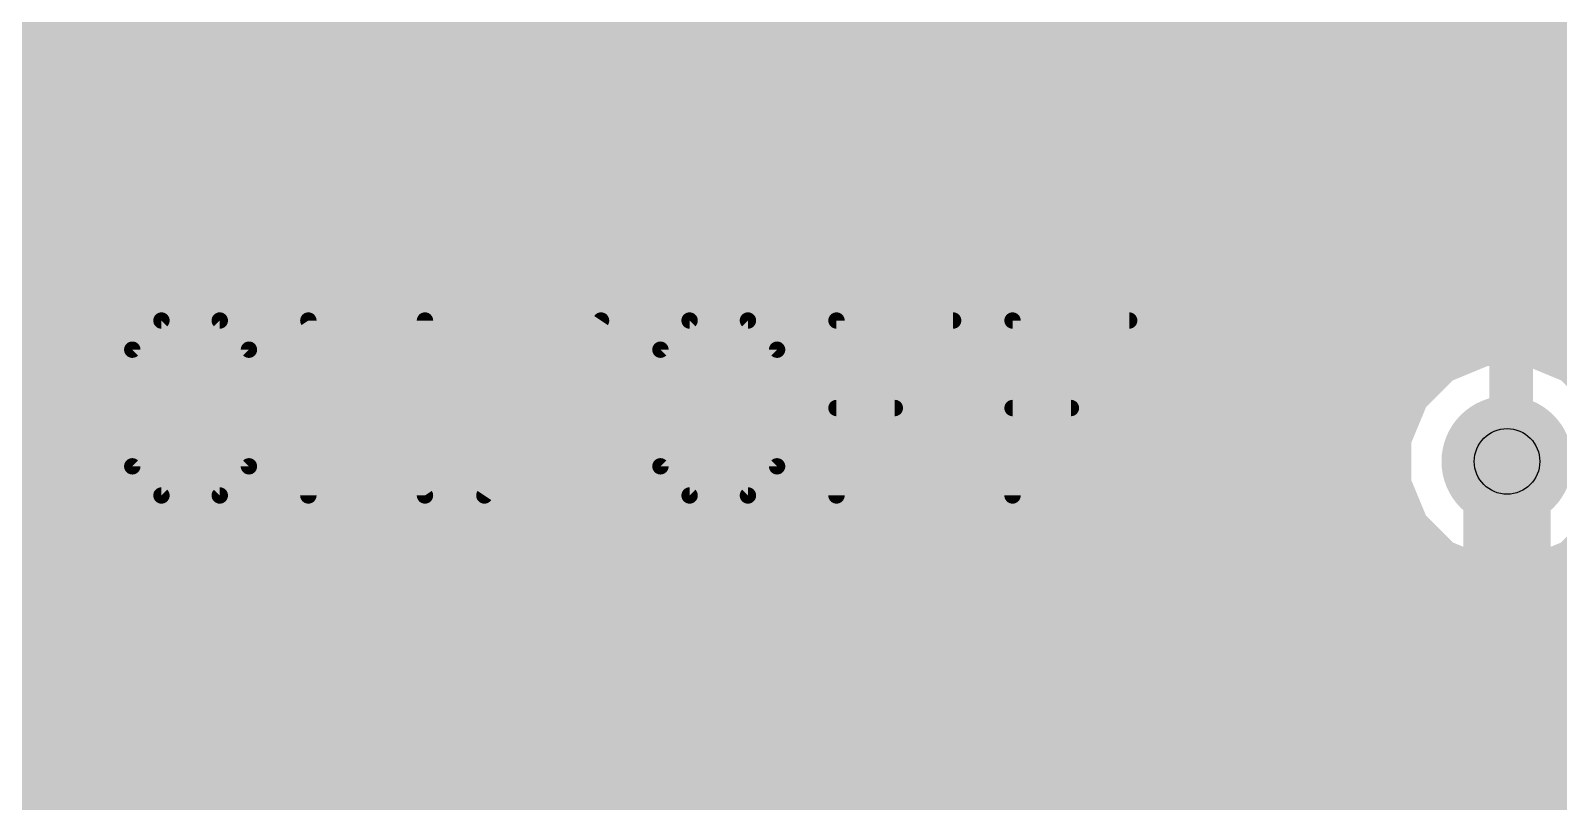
# Model space of a CAD drawing. Extents: x 0 to 10.8, y 0 to 6.1.
# Drawn here: x 0.804 to 1.364, y 3.556 to 3.838 of the extents above; entities that cross this region are included whole.
import ezdxf

# ---------------------------------------------------------------- set-up
doc = ezdxf.new("R2010")
doc.units = 0
for name, color, linetype in [('1', 22, 'CONTINUOUS'), ('116', 253, 'CONTINUOUS'), ('16', 175, 'CONTINUOUS'), ('18', 82, 'CONTINUOUS'), ('25', 253, 'CONTINUOUS'), ('29', 253, 'CONTINUOUS'), ('30', 253, 'CONTINUOUS'), ('44', 253, 'CONTINUOUS')]:
    doc.layers.add(name, color=color, linetype=linetype)

# ---------------------------------------------------------------- blocks, each defined once
blk = doc.blocks.new('ROUNDV')
at = {"const_width": 0.5}
blk.add_lwpolyline([(0, -0.25, 1), (0, 0.25, 1), (0, -0.25)], format="xyb", dxfattribs=at)

msp = doc.modelspace()

# ---------------------------------------------------------------- linework, layer by layer
at = {"layer": '1'}
for points, const_width in [([(1.315457, 4.080972), (1.315457, 3.711264)], 0.016), ([(1.346457, 3.68), (1.346457, 4.074807)], 0.016), ([(0.83, 3.45), (0.83, 3.955)], 0.032), ([(0.868996, 3.503665), (0.868996, 3.898283)], 0.016), ([(0.868996, 3.84), (1.315457, 3.84)], 0.016), ([(0.868996, 3.824), (1.315457, 3.824)], 0.016), ([(0.868996, 3.808), (1.315457, 3.808)], 0.016), ([(0.868996, 3.792), (1.315457, 3.792)], 0.016), ([(0.868996, 3.776), (1.315457, 3.776)], 0.016), ([(0.868996, 3.76), (1.315457, 3.76)], 0.016), ([(0.868996, 3.744), (1.315457, 3.744)], 0.016), ([(0.868996, 3.728), (1.315457, 3.728)], 0.016), ([(0.868996, 3.712), (1.315457, 3.712)], 0.016), ([(1.315457, 3.711264), (1.308547, 3.704354)], 0.016), ([(1.308547, 3.704354), (1.302, 3.688551)], 0.016), ([(0.868996, 3.696), (1.305087, 3.696)], 0.016), ([(1.302, 3.688551), (1.302, 3.671445)], 0.016), ([(1.345, 3.68), (1.346457, 3.68)], 0.032), ([(0.868996, 3.68), (1.302, 3.68)], 0.016), ([(1.346457, 3.68), (1.346457, 3.677169)], 0.016), ([(1.302, 3.671445), (1.308547, 3.655642)], 0.016), ([(0.868996, 3.664), (1.305083, 3.664)], 0.016), ([(1.308547, 3.655642), (1.320642, 3.643547)], 0.016), ([(1.369354, 3.643547), (1.381449, 3.655642)], 0.016), ([(0.868996, 3.648), (1.316189, 3.648)], 0.016), ([(1.320642, 3.643547), (1.336445, 3.637)], 0.016), ([(1.353551, 3.637), (1.369354, 3.643547)], 0.016), ([(1.336445, 3.637), (1.353551, 3.637)], 0.016), ([(0.868996, 3.632), (1.979, 3.632)], 0.016), ([(0.868996, 3.616), (1.979, 3.616)], 0.016), ([(0.868996, 3.6), (1.979, 3.6)], 0.016), ([(0.868996, 3.584), (1.979, 3.584)], 0.016), ([(0.868996, 3.568), (1.972091, 3.568)], 0.016), ([(0.868996, 3.552), (1.964, 3.552)], 0.016)]:
    msp.add_lwpolyline(points, dxfattribs=dict(at, const_width=const_width))
for points, const_width in [([(0.868996, 3.844, 1), (0.868996, 3.836)], 0.008), ([(1.315457, 3.836, 1), (1.315457, 3.844)], 0.008), ([(0.868996, 3.828, 1), (0.868996, 3.82)], 0.008), ([(1.315457, 3.82, 1), (1.315457, 3.828)], 0.008), ([(0.868996, 3.812, 1), (0.868996, 3.804)], 0.008), ([(1.315457, 3.804, 1), (1.315457, 3.812)], 0.008), ([(0.868996, 3.796, 1), (0.868996, 3.788)], 0.008), ([(1.315457, 3.788, 1), (1.315457, 3.796)], 0.008), ([(0.868996, 3.78, 1), (0.868996, 3.772)], 0.008), ([(1.315457, 3.772, 1), (1.315457, 3.78)], 0.008), ([(0.868996, 3.764, 1), (0.868996, 3.756)], 0.008), ([(1.315457, 3.756, 1), (1.315457, 3.764)], 0.008), ([(0.868996, 3.748, 1), (0.868996, 3.74)], 0.008), ([(1.315457, 3.74, 1), (1.315457, 3.748)], 0.008), ([(0.868996, 3.732, 1), (0.868996, 3.724)], 0.008), ([(1.315457, 3.724, 1), (1.315457, 3.732)], 0.008), ([(0.868996, 3.716, 1), (0.868996, 3.708)], 0.008), ([(1.315457, 3.708, 1), (1.315457, 3.716)], 0.008), ([(1.311457, 3.711264, 1), (1.319457, 3.711264)], 0.008), ([(1.318285, 3.708435, 1), (1.312628, 3.714092)], 0.008), ([(1.305719, 3.707183, 1), (1.311376, 3.701526)], 0.008), ([(1.312243, 3.702823, 1), (1.304852, 3.705885)], 0.008), ([(0.868996, 3.7, 1), (0.868996, 3.692)], 0.008), ([(1.305087, 3.692, 1), (1.305087, 3.7)], 0.008), ([(1.306, 3.688551, 1), (1.298, 3.688551)], 0.008), ([(1.298305, 3.690082, 1), (1.305695, 3.68702)], 0.008), ([(1.345, 3.688, 1), (1.345, 3.672)], 0.016), ([(1.346457, 3.672, 1), (1.346457, 3.688)], 0.016), ([(0.868996, 3.684, 1), (0.868996, 3.676)], 0.008), ([(1.302, 3.676, 1), (1.302, 3.684)], 0.008), ([(1.350457, 3.68, 1), (1.342457, 3.68)], 0.008), ([(1.342457, 3.68, 1), (1.350457, 3.68)], 0.008), ([(1.342457, 3.677169, 1), (1.350457, 3.677169)], 0.008), ([(1.305695, 3.672976, 1), (1.298305, 3.669914)], 0.008), ([(1.298, 3.671445, 1), (1.306, 3.671445)], 0.008), ([(0.868996, 3.668, 1), (0.868996, 3.66)], 0.008), ([(1.305083, 3.66, 1), (1.305083, 3.668)], 0.008), ([(1.311376, 3.65847, 1), (1.305719, 3.652813)], 0.008), ([(1.304852, 3.654111, 1), (1.312243, 3.657173)], 0.008), ([(0.868996, 3.652, 1), (0.868996, 3.644)], 0.008), ([(1.316189, 3.644, 1), (1.316189, 3.652)], 0.008), ([(1.322173, 3.647243, 1), (1.319111, 3.639852)], 0.008), ([(1.317813, 3.640719, 1), (1.32347, 3.646376)], 0.008), ([(1.366526, 3.646376, 1), (1.372183, 3.640719)], 0.008), ([(1.336445, 3.641, 1), (1.336445, 3.633)], 0.008), ([(1.334914, 3.633305, 1), (1.337976, 3.640695)], 0.008), ([(1.35202, 3.640695, 1), (1.355082, 3.633305)], 0.008), ([(1.353551, 3.633, 1), (1.353551, 3.641)], 0.008), ([(0.868996, 3.636, 1), (0.868996, 3.628)], 0.008), ([(0.868996, 3.62, 1), (0.868996, 3.612)], 0.008), ([(0.868996, 3.604, 1), (0.868996, 3.596)], 0.008), ([(0.868996, 3.588, 1), (0.868996, 3.58)], 0.008), ([(0.868996, 3.572, 1), (0.868996, 3.564)], 0.008), ([(0.868996, 3.556, 1), (0.868996, 3.548)], 0.008)]:
    msp.add_lwpolyline(points, format="xyb", dxfattribs=dict(at, const_width=const_width))
at = {"layer": '116', "const_width": 0.008071}
msp.add_lwpolyline([(1.345, 3.670079, 1), (1.345, 3.689921, 1), (1.345, 3.670079)], format="xyb", dxfattribs=at)
at = {"layer": '16'}
for points, const_width in [([(0.052874, 3.84), (1.56485, 3.84)], 0.016), ([(0.05287, 3.824), (1.54885, 3.824)], 0.016), ([(0.052866, 3.808), (1.53285, 3.808)], 0.016), ([(0.052866, 3.792), (1.51685, 3.792)], 0.016), ([(0.052862, 3.776), (1.50085, 3.776)], 0.016), ([(0.052858, 3.76), (1.48485, 3.76)], 0.016), ([(0.052854, 3.744), (1.46885, 3.744)], 0.016), ([(0.052854, 3.728), (1.45285, 3.728)], 0.016), ([(1.336445, 3.722996), (1.320642, 3.716449)], 0.016), ([(1.353551, 3.722996), (1.336445, 3.722996)], 0.016), ([(1.369354, 3.716449), (1.353551, 3.722996)], 0.016), ([(0.05285, 3.712), (1.316193, 3.712)], 0.016), ([(1.320642, 3.716449), (1.308547, 3.704354)], 0.016), ([(1.381449, 3.704354), (1.369354, 3.716449)], 0.016), ([(1.308547, 3.704354), (1.302, 3.688551)], 0.016), ([(0.052846, 3.696), (1.305087, 3.696)], 0.016), ([(1.302, 3.688551), (1.302, 3.671445)], 0.016), ([(1.345, 3.62), (1.345, 3.68)], 0.032), ([(0.052846, 3.68), (1.302, 3.68)], 0.016), ([(1.302, 3.671445), (1.306, 3.661791)], 0.016), ([(0.052843, 3.664), (1.305083, 3.664)], 0.016), ([(1.306, 3.661791), (1.306, 3.627756)], 0.016), ([(0.052839, 3.648), (1.306, 3.648)], 0.016), ([(0.052839, 3.632), (1.306, 3.632)], 0.016), ([(1.345, 2.795), (1.345, 3.62)], 0.032), ([(1.345, 3.62), (1.4, 3.62)], 0.032), ([(1.306, 3.627756), (1.306, 3.61224)], 0.016), ([(0.052835, 3.616), (1.306, 3.616)], 0.016), ([(1.306, 3.61224), (1.306, 2.802756)], 0.016), ([(0.052831, 3.6), (1.306, 3.6)], 0.016), ([(0.052827, 3.584), (1.306, 3.584)], 0.016), ([(0.052827, 3.568), (1.306, 3.568)], 0.016), ([(0.052823, 3.552), (1.306, 3.552)], 0.016)]:
    msp.add_lwpolyline(points, dxfattribs=dict(at, const_width=const_width))
for points, const_width in [([(1.336445, 3.726996, 1), (1.336445, 3.718996)], 0.008), ([(1.337976, 3.719301, 1), (1.334914, 3.726691)], 0.008), ([(1.355082, 3.726691, 1), (1.35202, 3.719301)], 0.008), ([(1.353551, 3.718996, 1), (1.353551, 3.726996)], 0.008), ([(1.316193, 3.708, 1), (1.316193, 3.716)], 0.008), ([(1.319111, 3.720144, 1), (1.322173, 3.712753)], 0.008), ([(1.32347, 3.71362, 1), (1.317813, 3.719277)], 0.008), ([(1.372183, 3.719277, 1), (1.366526, 3.71362)], 0.008), ([(1.305719, 3.707183, 1), (1.311376, 3.701526)], 0.008), ([(1.312243, 3.702823, 1), (1.304852, 3.705885)], 0.008), ([(1.305087, 3.692, 1), (1.305087, 3.7)], 0.008), ([(1.306, 3.688551, 1), (1.298, 3.688551)], 0.008), ([(1.298305, 3.690082, 1), (1.305695, 3.68702)], 0.008), ([(1.353, 3.68, 1), (1.337, 3.68)], 0.016), ([(1.302, 3.676, 1), (1.302, 3.684)], 0.008), ([(1.305695, 3.672976, 1), (1.298305, 3.669914)], 0.008), ([(1.298, 3.671445, 1), (1.306, 3.671445)], 0.008), ([(1.31, 3.661791, 1), (1.302, 3.661791)], 0.008), ([(1.305083, 3.66, 1), (1.305083, 3.668)], 0.008), ([(1.302305, 3.66026, 1), (1.309695, 3.663323)], 0.008), ([(1.306, 3.644, 1), (1.306, 3.652)], 0.008), ([(1.306, 3.628, 1), (1.306, 3.636)], 0.008), ([(1.353, 3.62, 1), (1.337, 3.62)], 0.016), ([(1.345, 3.628, 1), (1.345, 3.612)], 0.016), ([(1.31, 3.627756, 1), (1.302, 3.627756)], 0.008), ([(1.302, 3.627756, 1), (1.31, 3.627756)], 0.008), ([(1.337, 3.62, 1), (1.353, 3.62)], 0.016), ([(1.31, 3.61224, 1), (1.302, 3.61224)], 0.008), ([(1.306, 3.612, 1), (1.306, 3.62)], 0.008), ([(1.302, 3.61224, 1), (1.31, 3.61224)], 0.008), ([(1.306, 3.596, 1), (1.306, 3.604)], 0.008), ([(1.306, 3.58, 1), (1.306, 3.588)], 0.008), ([(1.306, 3.564, 1), (1.306, 3.572)], 0.008), ([(1.306, 3.548, 1), (1.306, 3.556)], 0.008)]:
    msp.add_lwpolyline(points, format="xyb", dxfattribs=dict(at, const_width=const_width))
at = {"layer": '25', "const_width": 0.006}
for points in [[(0.852374, 3.731587), (0.841701, 3.720913)], [(0.873724, 3.731587), (0.852374, 3.731587)], [(0.884402, 3.720913), (0.873724, 3.731587)], [(0.906154, 3.667535), (0.906154, 3.731587)], [(0.906154, 3.731587), (0.948854, 3.667535)], [(0.948854, 3.667535), (0.948854, 3.731587)], [(0.970606, 3.667535), (1.013307, 3.731587)], [(1.045732, 3.731587), (1.035059, 3.720913)], [(1.067083, 3.731587), (1.045732, 3.731587)], [(1.07776, 3.720913), (1.067083, 3.731587)], [(1.099512, 3.667535), (1.099512, 3.731587)], [(1.099512, 3.731587), (1.142213, 3.731587)], [(1.163965, 3.667535), (1.163965, 3.731587)], [(1.163965, 3.731587), (1.206665, 3.731587)], [(0.841701, 3.720913), (0.841701, 3.678209)], [(0.884402, 3.678209), (0.884402, 3.720913)], [(1.035059, 3.720913), (1.035059, 3.678209)], [(1.07776, 3.678209), (1.07776, 3.720913)], [(1.099512, 3.699559), (1.120862, 3.699559)], [(1.163965, 3.699559), (1.185315, 3.699559)], [(0.841701, 3.678209), (0.852374, 3.667535)], [(0.873724, 3.667535), (0.884402, 3.678209)], [(1.035059, 3.678209), (1.045732, 3.667535)], [(1.067083, 3.667535), (1.07776, 3.678209)], [(0.852374, 3.667535), (0.873724, 3.667535)], [(1.045732, 3.667535), (1.067083, 3.667535)]]:
    msp.add_lwpolyline(points, dxfattribs=at)
at = {"layer": '25', "const_width": 0.003}
for points in [[(0.852374, 3.733087, 1), (0.852374, 3.730087)], [(0.853435, 3.730526, 1), (0.851313, 3.732647)], [(0.874785, 3.732647, 1), (0.872664, 3.730526)], [(0.873724, 3.730087, 1), (0.873724, 3.733087)], [(0.907402, 3.732419, 1), (0.904905, 3.730755)], [(0.907654, 3.731587, 1), (0.904654, 3.731587)], [(0.950354, 3.731587, 1), (0.947354, 3.731587)], [(1.014555, 3.730755, 1), (1.012059, 3.732419)], [(1.045732, 3.733087, 1), (1.045732, 3.730087)], [(1.046793, 3.730526, 1), (1.044672, 3.732647)], [(1.068143, 3.732647, 1), (1.066022, 3.730526)], [(1.067083, 3.730087, 1), (1.067083, 3.733087)], [(1.101012, 3.731587, 1), (1.098012, 3.731587)], [(1.099512, 3.733087, 1), (1.099512, 3.730087)], [(1.142213, 3.730087, 1), (1.142213, 3.733087)], [(1.165465, 3.731587, 1), (1.162465, 3.731587)], [(1.163965, 3.733087, 1), (1.163965, 3.730087)], [(1.206665, 3.730087, 1), (1.206665, 3.733087)], [(0.843201, 3.720913, 1), (0.840201, 3.720913)], [(0.84064, 3.721974, 1), (0.842761, 3.719853)], [(0.885902, 3.720913, 1), (0.882902, 3.720913)], [(0.883341, 3.719853, 1), (0.885462, 3.721974)], [(1.036559, 3.720913, 1), (1.033559, 3.720913)], [(1.033998, 3.721974, 1), (1.03612, 3.719853)], [(1.07926, 3.720913, 1), (1.07626, 3.720913)], [(1.076699, 3.719853, 1), (1.07882, 3.721974)], [(1.099512, 3.701059, 1), (1.099512, 3.698059)], [(1.120862, 3.698059, 1), (1.120862, 3.701059)], [(1.163965, 3.701059, 1), (1.163965, 3.698059)], [(1.185315, 3.698059, 1), (1.185315, 3.701059)], [(0.842761, 3.679269, 1), (0.84064, 3.677148)], [(0.885462, 3.677148, 1), (0.883341, 3.67927)], [(1.03612, 3.679269, 1), (1.033998, 3.677148)], [(1.07882, 3.677148, 1), (1.076699, 3.67927)], [(0.840201, 3.678209, 1), (0.843201, 3.678209)], [(0.882902, 3.678209, 1), (0.885902, 3.678209)], [(1.033559, 3.678209, 1), (1.036559, 3.678209)], [(1.07626, 3.678209, 1), (1.07926, 3.678209)], [(0.852374, 3.669035, 1), (0.852374, 3.666035)], [(0.851313, 3.666475, 1), (0.853435, 3.668596)], [(0.872664, 3.668596, 1), (0.874785, 3.666475)], [(0.873724, 3.666035, 1), (0.873724, 3.669035)], [(0.947606, 3.666703, 1), (0.950102, 3.668367)], [(0.969358, 3.668367, 1), (0.971854, 3.666703)], [(1.045732, 3.669035, 1), (1.045732, 3.666035)], [(1.044672, 3.666475, 1), (1.046793, 3.668596)], [(1.066022, 3.668596, 1), (1.068143, 3.666475)], [(1.067083, 3.666035, 1), (1.067083, 3.669035)], [(0.904654, 3.667535, 1), (0.907654, 3.667535)], [(0.947354, 3.667535, 1), (0.950354, 3.667535)], [(1.098012, 3.667535, 1), (1.101012, 3.667535)], [(1.162465, 3.667535, 1), (1.165465, 3.667535)]]:
    msp.add_lwpolyline(points, format="xyb", dxfattribs=at)
at = {"layer": '44'}
msp.add_circle((1.345, 3.68), 0.012, dxfattribs=at)

# ---------------------------------------------------------------- block references
at = {"layer": '18', "xscale": 0.04, "yscale": 0.04}
msp.add_blockref('ROUNDV', (1.345, 3.68), dxfattribs=at)
msp.add_blockref('ROUNDV', (1.345, 3.68), dxfattribs=at)
at = {"layer": '29', "xscale": 0.048, "yscale": 0.048}
msp.add_blockref('ROUNDV', (1.345, 3.68), dxfattribs=at)
at = {"layer": '30', "xscale": 0.048, "yscale": 0.048}
msp.add_blockref('ROUNDV', (1.345, 3.68), dxfattribs=at)

doc.saveas('drawing.dxf')
